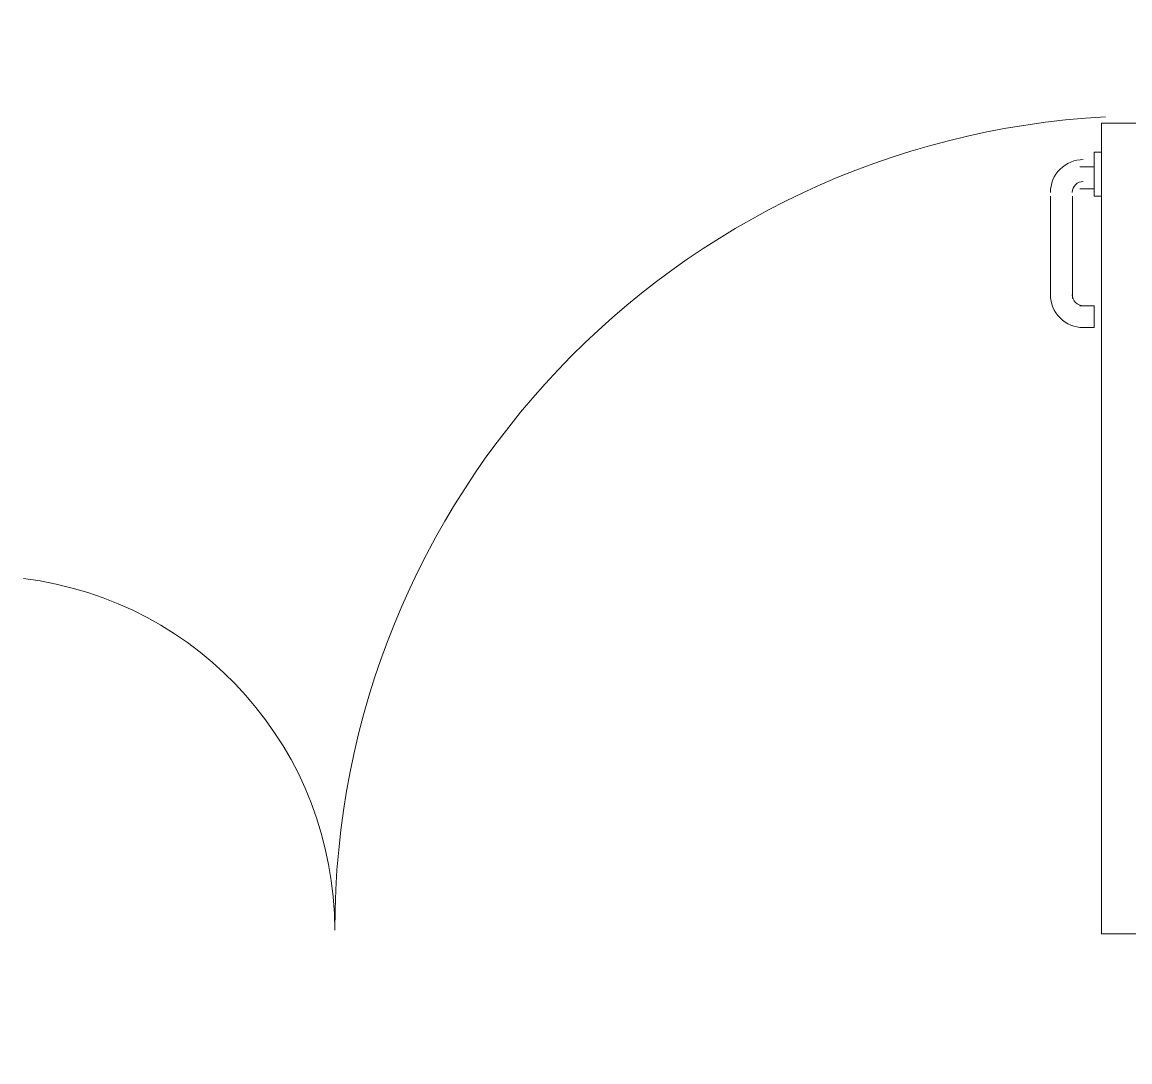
# Model space of a CAD drawing. Header units: millimetres. Extents: x 26027 to 581921, y 7230 to 233891.
# Drawn here: x 471687 to 472709, y 220342 to 221301 of the extents above; entities that cross this region are included whole.
import ezdxf

# ---------------------------------------------------------------- set-up
doc = ezdxf.new("R2010")
doc.units = ezdxf.units.MM
doc.header["$LTSCALE"] = 5
doc.layers.add('PDF_Geometry', color=252, linetype='Continuous')

msp = doc.modelspace()

# ---------------------------------------------------------------- hatches: boundary and pattern name
at = {"layer": 'PDF_Geometry', "lineweight": 25}
h = msp.add_hatch(dxfattribs=at)
h.set_pattern_fill('ANGLE', color=256, scale=500)
h.set_pattern_definition([(0, (-753464.18, -861134.26), (0, 137.5), [100, -37.5]), (90, (-753464.18, -861134.26), (-137.5, 8e-15), [100, -37.5])])
edge = h.paths.add_edge_path()
edge.add_line((476577.1, 225898.2), (477116.2, 225898.2))
edge.add_line((477116.2, 225898.2), (477116.2, 226329.5))
edge.add_line((477116.2, 226329.5), (476816.3, 226329.5))
edge.add_line((476816.3, 226329.5), (476816.3, 226289))
edge.add_line((476816.3, 226289), (476674.8, 226289))
edge.add_line((476674.8, 226289), (476674.8, 226329.5))
edge.add_line((476674.8, 226329.5), (476203.2, 226329.5))
edge.add_line((476203.2, 226329.5), (476203.2, 226289))
edge.add_line((476203.2, 226289), (476061.7, 226289))
edge.add_line((476061.7, 226289), (476061.7, 226329.5))
edge.add_line((476061.7, 226329.5), (475886.5, 226329.5))
edge.add_line((475886.5, 226329.5), (475886.5, 226888.7))
edge.add_line((475886.5, 226888.7), (475792.2, 226888.7))
edge.add_line((475792.2, 226888.7), (475792.2, 226329.5))
edge.add_line((475792.2, 226329.5), (475489, 226329.5))
edge.add_line((475489, 226329.5), (475489, 226289))
edge.add_line((475489, 226289), (475354.2, 226289))
edge.add_line((475354.2, 226289), (475354.2, 226329.5))
edge.add_line((475354.2, 226329.5), (474875.8, 226329.5))
edge.add_line((474875.8, 226329.5), (474875.8, 226289))
edge.add_line((474875.8, 226289), (474741.1, 226289))
edge.add_line((474741.1, 226289), (474741.1, 226329.5))
edge.add_line((474741.1, 226329.5), (474559.2, 226329.5))
edge.add_line((474559.2, 226329.5), (474559.2, 225584.4))
edge.add_line((474559.2, 225584.4), (474592.9, 225584.4))
edge.add_line((474592.9, 225584.4), (474576.7, 225503.5))
edge.add_line((474576.7, 225503.5), (474896.1, 225503.5))
edge.add_line((474896.1, 225503.5), (474896.1, 225463.1))
edge.add_line((474896.1, 225463.1), (474893.1, 225463.1))
edge.add_arc((474569.3, 225506.9), 326.8, 270.0012, 352.2994, ccw=False)
edge.add_arc((474569.3, 224428.9), 751.2, 2.8263, 90.0005, ccw=False)
edge.add_line((475319.6, 224465.9), (475320.5, 224465.9))
edge.add_line((475320.5, 224465.9), (475320.5, 224425.5))
edge.add_line((475320.5, 224425.5), (475286.8, 224425.5))
edge.add_line((475286.8, 224425.5), (475273.4, 224408.7))
edge.add_arc((475243, 224408.7), 30.3, -90, 0, ccw=False)
edge.add_line((475243, 224378.3), (475246.4, 224371.6))
edge.add_line((475246.4, 224371.6), (475155.5, 224378.3))
edge.add_arc((475155.5, 224408.7), 30.3, 146.2511, 270, ccw=False)
edge.add_line((475130.2, 224425.5), (474576.7, 224425.5))
edge.add_line((474576.7, 224425.5), (474594.8, 224335.1))
edge.add_line((474594.8, 224335.1), (476577.1, 224335.1))
edge.add_line((476577.1, 224335.1), (476577.1, 225898.2))
h.paths.add_polyline_path([(480290.3, 225585.3), (477823.6, 225585.3), (477823.6, 224430.2), (477190.3, 224430.2), (477190.3, 224261), (477116.2, 224261), (477116.2, 223519.8), (477116.2, 223452.4), (477190.3, 223452.4), (477190.3, 222536.1), (478390.3, 222536.1), (478390.3, 222825.8), (478370.1, 222825.8), (478384.9, 222899.9), (478390.3, 222899.9), (478390.3, 223573.7), (478383.5, 223573.7), (478370.1, 223641.1), (478390.3, 223641.1), (478390.3, 223924.1), (478370.1, 223924.1), (478386.2, 224004.9), (478390.3, 224004.9), (478390.3, 224672), (478383.5, 224672), (478370.1, 224746.1), (478390.3, 224746.1), (478390.3, 223830.2), (480290.3, 223830.2)])
edge = h.paths.add_edge_path(flags=16)
edge.add_line((477890.4, 223499.6), (477884.3, 223499.6))
edge.add_line((477884.3, 223499.6), (477884.3, 223486.7))
edge.add_arc((477880.9, 223496.2), 10.1, 289.4711, 379.4714)
h.paths.add_polyline_path([(477944.9, 223553.5), (477944.9, 223513.1), (477197, 223513.1), (477197, 223553.5), (477756.2, 223553.5), (477756.2, 223560.2), (477776.5, 223560.2), (477776.5, 223580.4), (477884.3, 223580.4), (477884.3, 223560.2), (477911.2, 223560.2)], flags=16)
edge = h.paths.add_edge_path(flags=16)
edge.add_line((477786.6, 223486.1), (477877.5, 223479.4))
edge.add_line((477877.5, 223479.4), (477786.6, 223486.1))
edge.add_arc((477786.6, 223496.2), 10.1, 160.5286, 270, ccw=False)
edge.add_line((477777, 223499.6), (477776.5, 223499.6))
edge.add_line((477776.5, 223499.6), (477776.5, 223496.2))
edge.add_arc((477786.6, 223496.2), 10.1, 180, 270)
h.paths.add_polyline_path([(477203.7, 223499.6), (477217.2, 223432.2), (477197, 223432.2), (477197, 223499.6)], flags=16)
edge = h.paths.add_edge_path()
edge.add_line((468810.8, 220380), (468731, 220380))
edge.add_line((468731, 220380), (468731, 220353))
edge.add_line((468731, 220353), (468650.2, 220367.7))
edge.add_line((468650.2, 220367.7), (468650.2, 219815.6))
edge.add_arc((468667, 219790.4), 30.3, 0, 123.7489, ccw=False)
edge.add_line((468697.3, 219790.4), (468697.3, 219699.5))
edge.add_line((468697.3, 219699.5), (468692.9, 219718.6))
edge.add_arc((468667, 219702.8), 30.3, -90, 31.298, ccw=False)
edge.add_line((468667, 219672.5), (468670.4, 219665.8))
edge.add_line((468670.4, 219665.8), (468656.9, 219665.8))
edge.add_line((468656.9, 219665.8), (468656.9, 219659.1))
edge.add_line((468656.9, 219659.1), (468650.2, 219625.4))
edge.add_line((468650.2, 219625.4), (468609.7, 219625.4))
edge.add_line((468609.7, 219625.4), (468609.7, 219626.3))
edge.add_arc((468646.8, 220376.6), 751.2, 179.9995, 267.1737, ccw=False)
edge.add_arc((467568.8, 220376.6), 326.8, 276.51, 359.9988, ccw=False)
edge.add_line((467605.8, 220052), (467605.8, 220049.8))
edge.add_line((467605.8, 220049.8), (467572.1, 220049.8))
edge.add_line((467572.1, 220049.8), (467572.1, 220373.3))
edge.add_line((467572.1, 220373.3), (467531.7, 220373.3))
edge.add_line((467531.7, 220373.3), (467510.8, 220373.3))
edge.add_line((467510.8, 220373.3), (467510.8, 220380))
edge.add_line((467510.8, 220380), (465810.8, 220380))
edge.add_line((465810.8, 220380), (465810.8, 219753.7))
edge.add_line((465810.8, 219753.7), (465810.8, 218580))
edge.add_line((465810.8, 218580), (468810.8, 218580))
edge.add_line((468810.8, 218580), (468810.8, 220380))
h.paths.add_polyline_path([(466491.2, 219254.6), (468153.2, 219254.6), (468153.2, 219650.6), (466491.2, 219650.6)], flags=16)
h.paths.add_polyline_path([(477817.5, 225578.5), (478147.3, 225578.5), (478152.8, 226254.5), (477823, 226254.5)])
h.paths.add_polyline_path([(474553.4, 224579), (476066.2, 224579), (476066.2, 225298.6), (474553.4, 225298.6)])
h.paths.add_polyline_path([(476024.2, 225648.8), (476024.2, 224319.4), (476563.8, 224319.4), (476563.8, 225648.8)])
h.paths.add_polyline_path([(475228.5, 225934.2), (476844.3, 225934.2), (476844.3, 226231.2), (475228.5, 226231.2)], flags=16)

# ---------------------------------------------------------------- linework, layer by layer
at = {"layer": 'PDF_Geometry', "lineweight": 5, "elevation": -2.4}
msp.add_lwpolyline([(472686.4, 221213.6, 0.398659), (471975.2, 220463.4, 0.379067), (471688, 220787.7)], format="xyb", dxfattribs=at)
msp.add_lwpolyline([(472682.7, 220460), (472723.1, 220460), (472723.1, 221207.9), (472682.7, 221207.9)], close=True, dxfattribs=at)
for points in [[(472682.7, 221180.9), (472676, 221180.9), (472676, 221140.5), (472682.7, 221140.5)], [(472676, 221167.5), (472662.5, 221167.5)], [(472635.5, 221140.5), (472635.5, 221046.2)], [(472655.8, 221140.5), (472655.8, 221046.2)], [(472676, 221147.3), (472662.5, 221147.3)], [(472662.5, 221019.2), (472676, 221019.2), (472676, 221039.4), (472662.5, 221039.4)]]:
    msp.add_lwpolyline(points, dxfattribs=at)
at = {"layer": 'PDF_Geometry', "lineweight": 5}
for centre, radius, start, end in [((472665.8, 221143.9, -2.4), 30.3, 89.9231, 180.0769), ((472665.8, 221143.9, -2.4), 10.1, 89.9231, 180.0769), ((472665.8, 221049.5, -2.4), 30.3, 179.9231, 270.0769), ((472665.8, 221049.5, -2.4), 10.1, 179.9231, 270.0769)]:
    msp.add_arc(centre, radius, start, end, dxfattribs=at)

doc.saveas('drawing.dxf')
